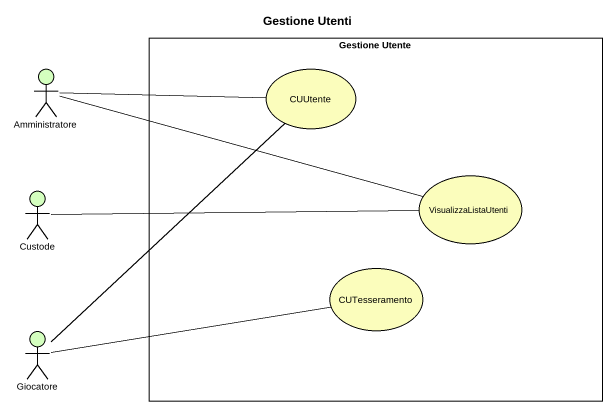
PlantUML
@startuml
title Gestione Utenti
rectangle "Gestione Utente" as Gestione_Utente {
  usecase CUUtente #FBFDBC
  usecase VisualizzaListaUtenti #FBFDBC
  usecase CUTesseramento #FBFDBC
}
actor Amministratore #D4FFBF
actor Custode #D4FFBF
actor Giocatore #D4FFBF
Amministratore -right- CUUtente
Amministratore -right- VisualizzaListaUtenti
Custode -right- VisualizzaListaUtenti
Giocatore -up- CUUtente
Giocatore -right- CUTesseramento
@enduml
